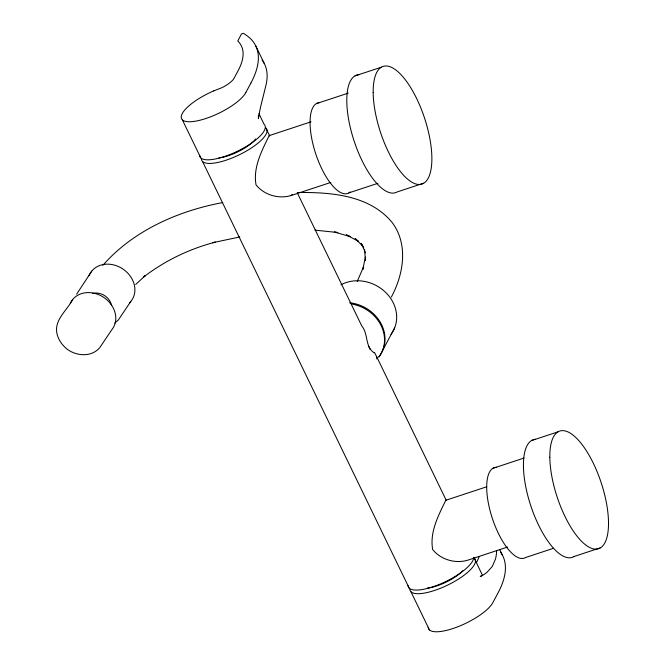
<?xml version="1.0" encoding="UTF-8"?>
<svg xmlns="http://www.w3.org/2000/svg" width="665" height="665" viewBox="0 0 665 665"><rect width="100%" height="100%" fill="white"/><g stroke="black" fill="none" stroke-linecap="round" stroke-linejoin="round"><path stroke-width="1" d="M376.739 358.917L376.839 357.047L374.536 352.533L374.046 352.766C364.819 346.856 368.518 333.813 361.777 325.966L297.579 193.432M362.924 269.067L365.376 257.089M362.949 269.333L363.605 266.74L357.188 281.519M391.344 297.056C403.514 274.454 408.643 244.429 392.142 222.517C369.516 194.878 330.33 192.11 297.297 192.518M245.801 92.601L250.88 83.1M382.949 349.815L394.603 327.986M76.616 294.188L91.803 271.062M311.029 121.811L269.15 135.635C261.736 150.872 252.908 167.48 256.033 184.853C264.08 195.028 278.635 199.217 290.946 195.585L330.879 182.41M486.697 486.788L445.791 500.288C438.376 515.525 429.548 532.133 432.666 549.514C440.712 559.681 455.267 563.87 467.586 560.238L507.52 547.062M72.709 299.474C67.157 310.339 54.156 319.715 56.899 333.365C58.254 339.524 61.887 344.869 66.724 348.842C76.093 356.257 91.421 357.429 99.7 347.728L111.728 329.84A24.763 20.765 33.9 0 0 103.25 297.064A24.763 20.765 33.9 0 0 70.291 303.298M130.822 301.428L118.412 319.89L114.779 323.107M102.884 265.293C133.249 230.63 178.07 210.905 222.75 202.559M135.685 284.454L145.452 275.485L143.316 277.222C164.596 260.855 189.292 248.885 215.269 242.151L212.675 242.717L239.816 236.94M290.946 195.585L292.276 194.404M213.781 90.872L222.102 87.605A17.082 5.32 -25.8 0 0 234.105 78.204L238.112 70.69A170.739 53.15 -25.8 0 0 237.779 40.997L241.428 34.015L243.207 33.283A256.133 79.734 -25.8 0 1 250.88 83.1M355.052 75.885L381.411 67.182M316.415 103.624L348.319 93.1M348.867 192.883L377.87 183.316M423.597 183.216L397.229 191.919A61.953 23.15 71.7 0 1 354.013 140.714A61.953 23.15 71.7 0 1 358.901 74.646M531.684 440.538L558.051 431.843M493.056 468.285L523.987 458.077M525.508 557.536L553.538 548.284M573.87 556.572L600.229 547.869M269.15 135.635L269.682 135.901M445.791 500.288L446.323 500.554M314.986 230.148L337.645 232.501M337.82 232.517L334.404 232.068L350.389 236.657L346.307 234.828L358.635 241.486L355.135 238.511L363.73 247.147M362.699 245.601L361.145 243.282L365.567 252.916M368.485 345.875L370.181 349.366M255.493 45.403L264.263 63.499M499.922 550.005L502.557 555.433M258.943 113.665L264.113 124.347A36.051 11.222 -25.8 0 1 236.981 151.445A36.051 11.222 -25.8 0 1 199.658 155.286M269.633 135.727L265.867 127.971A36.051 11.222 -25.8 0 1 238.735 155.061A36.051 11.222 -25.8 0 1 201.412 158.902M376.839 357.047L446.232 500.313M474.286 558.234L482.366 575.125L480.23 576.555A207.281 77.448 71.7 0 0 486.988 572.332L492.316 566.397L495.492 559.041A256.158 79.742 -25.8 0 0 496.647 550.462M182.385 119.9L200.83 157.971M202.584 161.595L409.249 588.234M411.003 591.858L429.44 629.93M364.545 249.375L365.459 260.647M258.386 115.461L258.436 118.678A207.281 77.448 71.7 0 1 260.913 105.619L265.967 85.211A256.158 79.742 -25.8 0 0 262.085 60.008M479.207 556.514A170.739 53.15 -25.8 0 1 476.406 562.623M428.268 627.245A36.051 11.222 -25.8 0 0 457.038 627.078A36.051 11.222 -25.8 0 0 492.832 602.64L497.935 593.13A256.133 79.734 -25.8 0 0 500.379 551.933M462.724 570.736A25.361 7.897 -25.8 0 1 427.312 588.084M474.286 558.243A36.051 11.222 -25.8 0 1 447.154 585.333A36.051 11.222 -25.8 0 1 409.831 589.173M525.516 557.569A47.656 17.805 71.7 0 1 492 517.353A47.656 17.805 71.7 0 1 496.664 467.312M473.704 557.303A36.051 11.222 -25.8 0 1 441.128 583.662A36.051 11.222 -25.8 0 1 408.077 585.549M352.217 304.129A36.292 31.712 28.1 0 1 378.884 357.038M350.181 191.944A47.656 17.805 71.7 0 1 316.424 155.859A47.656 17.805 71.7 0 1 319.059 102.701M573.887 556.613A61.953 23.15 71.7 0 1 530.653 505.367A61.953 23.15 71.7 0 1 535.541 439.299M349.624 302.783A36.292 31.712 28.1 0 1 380.978 323.473A36.292 31.712 28.1 0 1 378.726 356.947M340.979 284.811A36.292 31.712 28.1 0 1 385.816 292.575A36.292 31.712 28.1 0 1 391.02 334.304M92.385 293.539A14.181 11.887 33.9 0 1 111.529 305.335M89.027 275.717A24.763 20.765 33.9 0 1 122.809 268.951A24.763 20.765 33.9 0 1 129.608 302.775M255.626 138.919A25.361 7.897 -25.8 0 1 218.91 157.846M245.776 92.61A36.051 11.222 -25.8 0 1 208.552 117.58A36.051 11.222 -25.8 0 1 181.312 116.092A36.051 11.222 -25.8 0 1 213.781 90.856M373.181 92.568A61.953 23.15 71.7 0 0 417.612 184.371A61.953 23.15 71.7 0 0 416.714 98.661A61.953 23.15 71.7 0 0 373.181 92.568M549.822 457.221A61.953 23.15 71.7 0 0 594.252 549.024A61.953 23.15 71.7 0 0 593.355 463.322A61.953 23.15 71.7 0 0 549.822 457.221"/></g></svg>
